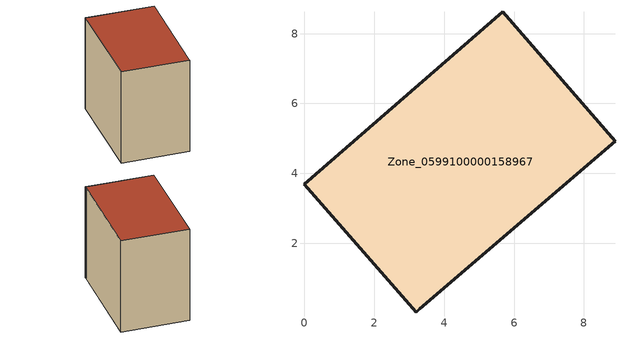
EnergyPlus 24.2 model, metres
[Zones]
Zone_0599100000158967
 floor ground (C_G): 8.89,4.92 3.3,0.12 3.2,0.03 0,3.69 5.68,8.62 z0
 wall outside (C_F): 8.89,4.92 5.68,8.62 0,3.69 3.2,0.03 3.3,0.12 8.89,4.92 z0:7.12
 roof outside (C_R): 3.3,0.12 8.89,4.92 5.68,8.62 0,3.69 3.2,0.03 z7.12
[BUILDING]
Pand.0599100000158967: North Axis=0; Terrain=City; Loads Convergence Tolerance Value=0.04; Temperature Convergence Tolerance Value=0.4; Solar Distribution=FullExterior; Maximum Number of Warmup Days=25; Minimum Number of Warmup Days=1
[Site:Location]
Rotterdam.The.Hague.AP_ZH_NLD Design_Conditions: Latitude=51.96; Longitude=4.45; Time Zone=1; Elevation=-4.5
[SITE:GROUNDTEMPERATURE:BUILDINGSURFACE]
18, 18, 18, 18, 18, 18, 18, 18, 18, 18, 18, 18
[MATERIAL] Thermal Absorptance=0.9; Solar Absorptance=0.7; Visible Absorptance=0.7
Name | Roughness | Thickness | Conductivity | Density | Specific Heat
G.TI.1946 | MediumSmooth | 0.15 | 1 | 540 | 1210
F.TI.1946 | Rough | 0.3 | 0.857143 | 1920 | 840
R.TI.1946 | MediumRough | 0.2 | 0.1 | 1500 | 1000
[CONSTRUCTION]
C_G: G.TI.1946
C_F: F.TI.1946
C_R: R.TI.1946
[ZONE]
Zone_0599100000158967: Type=1; Multiplier=1; Ceiling Height=Autocalculate; Volume=Autocalculate; Floor Area=autocalculate; Part of Total Floor Area=Yes
[ZONEINFILTRATION:DESIGNFLOWRATE]
Infil_Zone_0599100000158967: Zone or ZoneList or Space or SpaceList=Zone_0599100000158967; Schedule=AlwaysOn; Design Flow Rate Calculation Method=Flow/Area; Flow Rate per Floor Area=0.003; Constant Term Coefficient=1; Temperature Term Coefficient=0; Velocity Term Coefficient=0; Velocity Squared Term Coefficient=0
[HVACTEMPLATE:ZONE:IDEALLOADSAIRSYSTEM]
Zone_0599100000158967: Maximum Heating Supply Air Temperature=50; Minimum Cooling Supply Air Temperature=13; Maximum Heating Supply Air Humidity Ratio=0.0156; Minimum Cooling Supply Air Humidity Ratio=0.0077; Heating Limit=NoLimit; Cooling Limit=NoLimit; Dehumidification Control Type=ConstantSensibleHeatRatio; Cooling Sensible Heat Ratio=0.7; Dehumidification Setpoint=60; Humidification Control Type=None; Humidification Setpoint=30; Outdoor Air Method=None; Outdoor Air Flow Rate per Person=0.00944; Outdoor Air Flow Rate per Zone Floor Area=0; Outdoor Air Flow Rate per Zone=0; Demand Controlled Ventilation Type=None; Outdoor Air Economizer Type=NoEconomizer; Heat Recovery Type=None; Sensible Heat Recovery Effectiveness=0.7; Latent Heat Recovery Effectiveness=0.65
[ZONECONTROL:THERMOSTAT]
ThermostatControl_Zone_0599100000158967: Zone or ZoneList=Zone_0599100000158967; Control Type Schedule=DualSetpointControlType; Control 1=Thermostat_Zone_0599100000158967; Temperature Difference Between Cutout And Setpoint=0
[THERMOSTATSETPOINT:DUALSETPOINT]
Thermostat_Zone_0599100000158967: Heating Setpoint Temperature Schedule=HeatingSetpoint_Zone_0599100000158967; Cooling Setpoint Temperature Schedule=CoolingSetpoint_Zone_0599100000158967
[SCHEDULE:COMPACT]
HeatingSetpoint_Zone_0599100000158967: Through: 12/31, For: AllDays, Until: 24:00, 21
CoolingSetpoint_Zone_0599100000158967: Through: 12/31, For: AllDays, Until: 24:00, 24
DualSetpointControlType: Through: 12/31, For: AllDays, Until: 24:00, 4
AlwaysOn: Through: 12/31, For: AllDays, Until: 24:00, 1
